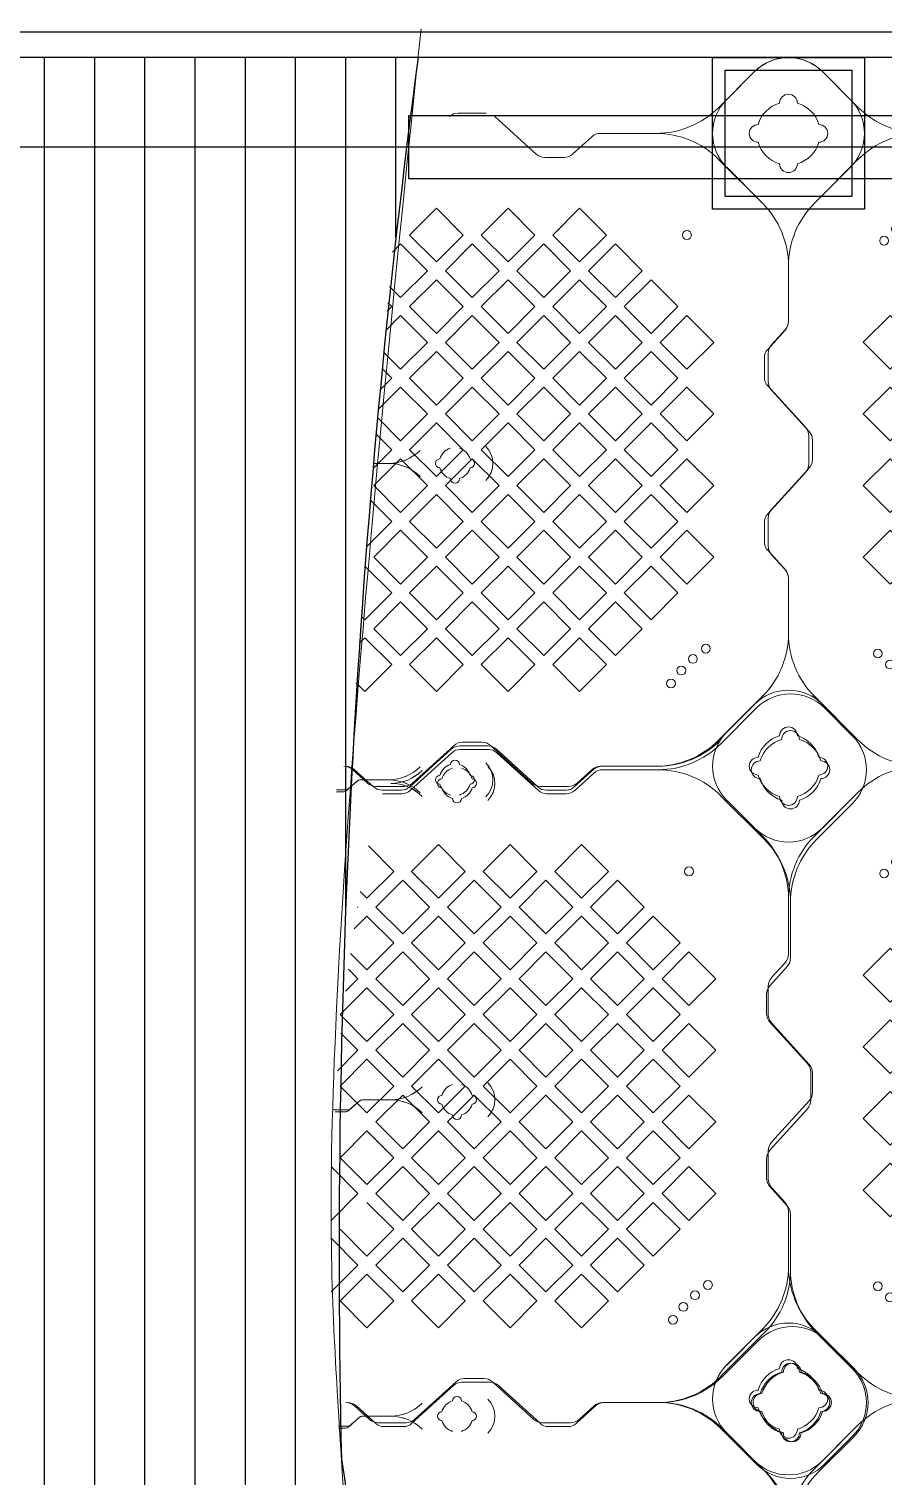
# Model space of a CAD drawing. Header units: millimetres. Extents: x -1822632 to -1305911, y 1206448 to 1536160.
# Drawn here: x -1810928 to -1810253, y 1235815 to 1236958 of the extents above; entities that cross this region are included whole.
import ezdxf

# ---------------------------------------------------------------- set-up
doc = ezdxf.new("R2010")
doc.units = ezdxf.units.MM
doc.header["$LTSCALE"] = 1000
doc.layers.get('0').update_dxf_attribs({"linetype": 'CONTINUOUS'})
doc.layers.add('2维浮筒', color=253, linetype='CONTINUOUS', lineweight=5)
doc.layers.add('码头标注', color=3, linetype='CONTINUOUS', lineweight=13)
for name, color, linetype in [('栏杆', 16, 'CONTINUOUS'), ('浮桥木地板', 44, 'CONTINUOUS'), ('龙骨', 29, 'CONTINUOUS')]:
    doc.layers.add(name, color=color, linetype=linetype)

# ---------------------------------------------------------------- blocks, each defined once
blk = doc.blocks.new('*U34')
at = {"layer": '栏杆'}
for points in [[(-60, 60), (60, 60), (60, -60), (-60, -60)], [(-50, 50), (50, 50), (50, -50), (-50, -50)]]:
    blk.add_lwpolyline(points, close=True, dxfattribs=at)
blk = doc.blocks.new('*U35')
at = {"layer": '栏杆', "color": 0, "linetype": 'ByBlock', "lineweight": -2, "transparency": 16777216}
blk.add_blockref('*U34', (1500, 0), dxfattribs=at)
blk = doc.blocks.new('旗华浮筒')
at = {"layer": '2维浮筒'}
for p, q in [((-548.8, 526.9), (-526.9, 548.8)), ((-473.2, 548.8), (-444.8, 520.5)), ((-26.8, 548.8), (-55.2, 520.5)), ((26.9, 548.8), (48.8, 526.9)), ((-303.9, 516), (-326.1, 516)), ((-196.1, 516), (-173.9, 516)), ((-332.9, 513.4), (-344.7, 502.6)), ((-297.1, 513.4), (-264.4, 483.6)), ((-202.9, 513.4), (-235.6, 483.6)), ((-167.1, 513.4), (-155.3, 502.6)), ((-395.4, 500), (-351.5, 500)), ((-148.5, 500), (-104.7, 500)), ((-257.6, 481), (-242.4, 481)), ((-548.8, 473.2), (-520.5, 444.8)), ((-479.5, 444.8), (-444.8, 479.5)), ((-20.5, 444.8), (-55.2, 479.5)), ((48.8, 473.2), (20.5, 444.8)), ((-500, 351.5), (-500, 395.4)), ((0, 351.3), (0, 395.4)), ((-513.4, 332.9), (-502.6, 344.7)), ((-16.4, 329.4), (-2.6, 344.5)), ((-516, 303.9), (-516, 326.1)), ((-19, 307.4), (-19, 322.6)), ((-16.4, 300.6), (13.4, 267.9)), ((-513.4, 297.1), (-483.6, 264.4)), ((-481, 242.4), (-481, 257.6)), ((16, 238.9), (16, 261.1)), ((-513.4, 202.9), (-483.6, 235.6)), ((-16.4, 199.4), (13.4, 232.1)), ((-516, 196.1), (-516, 173.9)), ((-19, 192.6), (-19, 177.4)), ((-513.4, 167.1), (-502.6, 155.3)), ((-16.4, 170.6), (-2.6, 155.5)), ((0, 104.7), (0, 148.7)), ((-500, 104.7), (-500, 148.5)), ((-548.8, 26.8), (-520.5, 55.2)), ((-444.8, 20.5), (-479.5, 55.2)), ((-55.2, 20.5), (-20.5, 55.2)), ((48.8, 26.8), (20.5, 55.2)), ((-329.4, 16.4), (-344.5, 2.6)), ((-307.4, 19), (-322.6, 19)), ((-300.6, 16.4), (-267.9, -13.4)), ((-199.4, 16.4), (-232.1, -13.4)), ((-192.6, 19), (-177.4, 19)), ((-170.6, 16.4), (-155.5, 2.6)), ((-395.4, 0), (-351.3, 0)), ((-148.7, 0), (-104.7, 0)), ((-473.2, -48.8), (-444.8, -20.5)), ((-261.1, -16), (-238.9, -16)), ((-26.8, -48.8), (-55.2, -20.5)), ((-526.9, -48.8), (-548.8, -26.9)), ((48.8, -26.9), (26.9, -48.8))]:
    blk.add_line(p, q, dxfattribs=at)
for points in [[(-334.9, 398.5), (-313.6, 419.7), (-334.9, 440.9), (-356.1, 419.7)], [(-278.3, 398.5), (-257.1, 419.7), (-278.3, 440.9), (-299.5, 419.7)], [(-221.7, 398.5), (-200.5, 419.7), (-221.7, 440.9), (-242.9, 419.7)], [(-165.1, 398.5), (-143.9, 419.7), (-165.1, 440.9), (-186.4, 419.7)], [(-363.1, 370.2), (-341.9, 391.4), (-363.1, 412.6), (-384.4, 391.4)], [(-306.6, 370.2), (-285.4, 391.4), (-306.6, 412.6), (-327.8, 391.4)], [(-250, 370.2), (-228.8, 391.4), (-250, 412.6), (-271.2, 391.4)], [(-193.4, 370.2), (-172.2, 391.4), (-193.4, 412.6), (-214.6, 391.4)], [(-136.9, 370.2), (-115.6, 391.4), (-136.9, 412.6), (-158.1, 391.4)], [(-391.4, 341.9), (-370.2, 363.1), (-391.4, 384.4), (-412.6, 363.1)], [(-334.9, 341.9), (-313.6, 363.1), (-334.9, 384.4), (-356.1, 363.1)], [(-278.3, 341.9), (-257.1, 363.1), (-278.3, 384.4), (-299.5, 363.1)], [(-221.7, 341.9), (-200.5, 363.1), (-221.7, 384.4), (-242.9, 363.1)], [(-165.1, 341.9), (-143.9, 363.1), (-165.1, 384.4), (-186.4, 363.1)], [(-108.6, 341.9), (-87.4, 363.1), (-108.6, 384.4), (-129.8, 363.1)], [(-419.7, 313.6), (-398.5, 334.9), (-419.7, 356.1), (-440.9, 334.9)], [(-363.1, 313.6), (-341.9, 334.9), (-363.1, 356.1), (-384.4, 334.9)], [(-306.6, 313.6), (-285.4, 334.9), (-306.6, 356.1), (-327.8, 334.9)], [(-250, 313.6), (-228.8, 334.9), (-250, 356.1), (-271.2, 334.9)], [(-193.4, 313.6), (-172.2, 334.9), (-193.4, 356.1), (-214.6, 334.9)], [(-136.9, 313.6), (-115.6, 334.9), (-136.9, 356.1), (-158.1, 334.9)], [(-80.3, 313.6), (-59.1, 334.9), (-80.3, 356.1), (-101.5, 334.9)], [(-391.4, 285.4), (-370.2, 306.6), (-391.4, 327.8), (-412.6, 306.6)], [(-334.9, 285.4), (-313.6, 306.6), (-334.9, 327.8), (-356.1, 306.6)], [(-278.3, 285.4), (-257.1, 306.6), (-278.3, 327.8), (-299.5, 306.6)], [(-221.7, 285.4), (-200.5, 306.6), (-221.7, 327.8), (-242.9, 306.6)], [(-165.1, 285.4), (-143.9, 306.6), (-165.1, 327.8), (-186.4, 306.6)], [(-108.6, 285.4), (-87.4, 306.6), (-108.6, 327.8), (-129.8, 306.6)], [(-419.7, 257.1), (-398.5, 278.3), (-419.7, 299.5), (-440.9, 278.3)], [(-363.1, 257.1), (-341.9, 278.3), (-363.1, 299.5), (-384.4, 278.3)], [(-306.6, 257.1), (-285.4, 278.3), (-306.6, 299.5), (-327.8, 278.3)], [(-250, 257.1), (-228.8, 278.3), (-250, 299.5), (-271.2, 278.3)], [(-193.4, 257.1), (-172.2, 278.3), (-193.4, 299.5), (-214.6, 278.3)], [(-136.9, 257.1), (-115.6, 278.3), (-136.9, 299.5), (-158.1, 278.3)], [(-80.3, 257.1), (-59.1, 278.3), (-80.3, 299.5), (-101.5, 278.3)], [(-391.4, 228.8), (-370.2, 250), (-391.4, 271.2), (-412.6, 250)], [(-334.9, 228.8), (-313.6, 250), (-334.9, 271.2), (-356.1, 250)], [(-278.3, 228.8), (-257.1, 250), (-278.3, 271.2), (-299.5, 250)], [(-221.7, 228.8), (-200.5, 250), (-221.7, 271.2), (-242.9, 250)], [(-165.1, 228.8), (-143.9, 250), (-165.1, 271.2), (-186.4, 250)], [(-108.6, 228.8), (-87.4, 250), (-108.6, 271.2), (-129.8, 250)], [(-419.7, 200.5), (-398.5, 221.7), (-419.7, 242.9), (-440.9, 221.7)], [(-363.1, 200.5), (-341.9, 221.7), (-363.1, 242.9), (-384.4, 221.7)], [(-306.6, 200.5), (-285.4, 221.7), (-306.6, 242.9), (-327.8, 221.7)], [(-250, 200.5), (-228.8, 221.7), (-250, 242.9), (-271.2, 221.7)], [(-193.4, 200.5), (-172.2, 221.7), (-193.4, 242.9), (-214.6, 221.7)], [(-136.9, 200.5), (-115.6, 221.7), (-136.9, 242.9), (-158.1, 221.7)], [(-80.3, 200.5), (-59.1, 221.7), (-80.3, 242.9), (-101.5, 221.7)], [(-391.4, 172.2), (-370.2, 193.4), (-391.4, 214.6), (-412.6, 193.4)], [(-334.9, 172.2), (-313.6, 193.4), (-334.9, 214.6), (-356.1, 193.4)], [(-278.3, 172.2), (-257.1, 193.4), (-278.3, 214.6), (-299.5, 193.4)], [(-221.7, 172.2), (-200.5, 193.4), (-221.7, 214.6), (-242.9, 193.4)], [(-165.1, 172.2), (-143.9, 193.4), (-165.1, 214.6), (-186.4, 193.4)], [(-108.6, 172.2), (-87.4, 193.4), (-108.6, 214.6), (-129.8, 193.4)], [(-419.7, 143.9), (-398.5, 165.1), (-419.7, 186.4), (-440.9, 165.1)], [(-363.1, 143.9), (-341.9, 165.1), (-363.1, 186.4), (-384.4, 165.1)], [(-306.6, 143.9), (-285.4, 165.1), (-306.6, 186.4), (-327.8, 165.1)], [(-250, 143.9), (-228.8, 165.1), (-250, 186.4), (-271.2, 165.1)], [(-193.4, 143.9), (-172.2, 165.1), (-193.4, 186.4), (-214.6, 165.1)], [(-136.9, 143.9), (-115.6, 165.1), (-136.9, 186.4), (-158.1, 165.1)], [(-80.3, 143.9), (-59.1, 165.1), (-80.3, 186.4), (-101.5, 165.1)], [(-391.4, 115.6), (-370.2, 136.9), (-391.4, 158.1), (-412.6, 136.9)], [(-334.9, 115.6), (-313.6, 136.9), (-334.9, 158.1), (-356.1, 136.9)], [(-278.3, 115.6), (-257.1, 136.9), (-278.3, 158.1), (-299.5, 136.9)], [(-221.7, 115.6), (-200.5, 136.9), (-221.7, 158.1), (-242.9, 136.9)], [(-165.1, 115.6), (-143.9, 136.9), (-165.1, 158.1), (-186.4, 136.9)], [(-108.6, 115.6), (-87.4, 136.9), (-108.6, 158.1), (-129.8, 136.9)], [(-363.1, 87.4), (-341.9, 108.6), (-363.1, 129.8), (-384.4, 108.6)], [(-306.6, 87.4), (-285.4, 108.6), (-306.6, 129.8), (-327.8, 108.6)], [(-250, 87.4), (-228.8, 108.6), (-250, 129.8), (-271.2, 108.6)], [(-193.4, 87.4), (-172.2, 108.6), (-193.4, 129.8), (-214.6, 108.6)], [(-136.9, 87.4), (-115.6, 108.6), (-136.9, 129.8), (-158.1, 108.6)], [(-334.9, 59.1), (-313.6, 80.3), (-334.9, 101.5), (-356.1, 80.3)], [(-278.3, 59.1), (-257.1, 80.3), (-278.3, 101.5), (-299.5, 80.3)], [(-221.7, 59.1), (-200.5, 80.3), (-221.7, 101.5), (-242.9, 80.3)], [(-165.1, 59.1), (-143.9, 80.3), (-165.1, 101.5), (-186.4, 80.3)]]:
    blk.add_lwpolyline(points, close=True, dxfattribs=at)
for centre in [(-419.7, 419.7), (-411, 429.4), (-84.8, 424.4), (-429.4, 411), (-75.6, 415.2), (-434.7, 92.9), (-424.4, 84.8), (-80.3, 80.3), (-415.2, 75.6), (-407.1, 65.3)]:
    blk.add_circle(centre, 3.5, dxfattribs=at)
for centre, radius, start, end in [((-500, 522), 38, 45, 135), ((0, 522), 38, 45, 135), ((-522, 500), 38, 135, 225), ((-500, 524), 7, 0, 180), ((0, 524), 7, 0, 180), ((22, 500), 38, 315, 45), ((-500, 500), 25, 106.2602, 163.7398), ((-500, 500), 25, 16.2602, 73.7398), ((-395.3, 570), 70, 225, 270), ((-326.1, 506), 10, 90, 132.2737), ((-303.9, 506), 10, 47.7263, 90), ((-196.1, 506), 10, 90, 132.2737), ((-173.9, 506), 10, 47.7263, 90), ((-104.7, 570), 70, 270, 315), ((0, 500), 25, 106.2602, 163.7398), ((0, 500), 25, 16.2602, 73.7398), ((-524, 500), 7, 90, 270), ((-476, 500), 7, 270, 90), ((-24, 500), 7, 90, 270), ((24, 500), 7, 270, 90), ((-500, 500), 25, 196.2602, 253.7398), ((-500, 500), 25, 286.2602, 343.7398), ((-395.3, 430), 70, 90, 135), ((-351.5, 510), 10, 270, 312.2737), ((-148.5, 510), 10, 227.7263, 270), ((-104.7, 430), 70, 45, 90), ((0, 500), 25, 196.2602, 253.7398), ((0, 500), 25, 286.2602, 343.7398), ((-257.6, 491), 10, 227.7263, 270), ((-242.4, 491), 10, 270, 312.2737), ((-500, 476), 7, 180, 0), ((0, 476), 7, 180, 0), ((-570, 395.3), 70, 0, 45), ((-430, 395.3), 70, 135, 180), ((-70, 395.3), 70, 0, 45), ((70, 395.3), 70, 135, 180), ((-510, 351.5), 10, 317.7263, 0), ((-10, 351.3), 10, 317.7263, 0), ((-506, 326.1), 10, 137.7263, 180), ((-9, 322.6), 10, 137.7263, 180), ((-506, 303.9), 10, 180, 222.2737), ((-9, 307.4), 10, 180, 222.2737), ((-491, 257.6), 10, 0, 42.2737), ((6, 261.1), 10, 0, 42.2737), ((-491, 242.4), 10, 317.7263, 0), ((6, 238.9), 10, 317.7263, 0), ((-506, 196.1), 10, 137.7263, 180), ((-9, 192.6), 10, 137.7263, 180), ((-506, 173.9), 10, 180, 222.2737), ((-9, 177.4), 10, 180, 222.2737), ((-510, 148.5), 10, 0, 42.2737), ((-10, 148.7), 10, 0, 42.2737), ((-570, 104.7), 70, 315, 0), ((-430, 104.7), 70, 180, 225), ((-70, 104.7), 70, 315, 0), ((70, 104.7), 70, 180, 225), ((-522, 0), 38, 135, 225), ((-500, 0), 25, 106.2602, 163.7398), ((-500, 24), 7, 0, 180), ((-500, 0), 25, 16.2602, 73.7398), ((0, 0), 25, 106.2602, 163.7398), ((0, 24), 7, 0, 180), ((0, 0), 25, 16.2602, 73.7398), ((22, 0), 38, 315, 45), ((-395.3, 70), 70, 225, 270), ((-322.6, 9), 10, 90, 132.2737), ((-307.4, 9), 10, 47.7263, 90), ((-192.6, 9), 10, 90, 132.2737), ((-177.4, 9), 10, 47.7263, 90), ((-104.7, 70), 70, 270, 315), ((-524, 0), 7, 90, 270), ((-476, 0), 7, 270, 90), ((-395.3, -70), 70, 90, 135), ((-351.3, 10), 10, 270, 312.2737), ((-148.7, 10), 10, 227.7263, 270), ((-104.7, -70), 70, 45, 90), ((-24, 0), 7, 90, 270), ((24, 0), 7, 270, 90), ((-500, 0), 25, 196.2602, 253.7398), ((-500, 0), 25, 286.2602, 343.7398), ((0, 0), 25, 196.2602, 253.7398), ((0, 0), 25, 286.2602, 343.7398), ((-261.1, -6), 10, 227.7263, 270), ((-238.9, -6), 10, 270, 312.2737), ((-500, -24), 7, 180, 0), ((0, -24), 7, 180, 0), ((-500, -22), 38, 225, 315), ((0, -22), 38, 225, 315)]:
    blk.add_arc(centre, radius, start, end, dxfattribs=at)
blk = doc.blocks.new('*U36')
at = {"layer": '2维浮筒', "rotation": 90}
blk.add_blockref('旗华浮筒', (250, 250), dxfattribs=at)
blk = doc.blocks.new('*U37')
at = {"layer": '栏杆', "color": 0, "linetype": 'ByBlock', "lineweight": -2, "transparency": 16777216}
for p in [(0, 0), (0, -500), (0, -1000)]:
    blk.add_blockref('*U36', p, dxfattribs=at)

msp = doc.modelspace()

# ---------------------------------------------------------------- hatches: boundary and pattern name
h = msp.add_hatch()
h.set_pattern_fill('ANSI31', color=8, scale=25, angle=45, style=0)
h.set_pattern_definition([(90, (-1818654.516, 1229215.94), (-39.6875, 4e-15), [])])
edge = h.paths.add_edge_path()
edge.add_line((-1810818.666, 1234788.241), (-1812126.337, 1234788.241))
edge.add_line((-1812126.337, 1234788.241), (-1812126.337, 1235572.077))
edge.add_line((-1812126.337, 1235572.077), (-1812178.837, 1235590.704))
edge.add_line((-1812178.837, 1235590.704), (-1812073.837, 1235609.218))
edge.add_line((-1812073.837, 1235609.218), (-1812126.337, 1235628.327))
edge.add_line((-1812126.337, 1235628.327), (-1812126.337, 1236937.089))
edge.add_line((-1812126.337, 1236937.089), (-1810620.193, 1236935.433))
edge.add_arc((-1803483.202, 1235989.961), 7199.344, 172.4536909, 181.2894915)
edge.add_arc((-1812473.508, 1235544.218), 1815.098, -22.231602, 8.993115, ccw=False)

# ---------------------------------------------------------------- linework, layer by layer
msp.add_line((-1807230.81, 1236864.628, 0), (-1812127.96, 1236864.628, 0))
at = {"elevation": 0}
msp.add_lwpolyline([(-1810818.666, 1234788.241), (-1812126.337, 1234788.241), (-1812126.337, 1235572.077), (-1812178.837, 1235590.704), (-1812073.837, 1235609.218), (-1812126.337, 1235628.327), (-1812126.337, 1236937.089), (-1810620.193, 1236935.433, 0.03857257), (-1810680.723, 1235827.947, -0.13709284), (-1810793.341, 1234857.474, 0.12058756)], format="xyb", dxfattribs=at)
at = {"layer": '2维浮筒'}
for p, q in [((-1810354.185, 1236924.261, 0), (-1810382.51, 1236895.935, 0)), ((-1810300.444, 1236924.261, 0), (-1810278.524, 1236902.34, 0)), ((-1810566.218, 1236891.433, 0), (-1810588.486, 1236891.433, 0)), ((-1810526.713, 1236859.033, 0), (-1810559.492, 1236888.832, 0)), ((-1810432.083, 1236875.433, 0), (-1810476.086, 1236875.433, 0)), ((-1810497.992, 1236859.033, 0), (-1810482.813, 1236872.832, 0)), ((-1810519.986, 1236856.433, 0), (-1810504.718, 1236856.433, 0)), ((-1810347.855, 1236820.199, 0), (-1810382.586, 1236854.93, 0)), ((-1810278.524, 1236848.6, 0), (-1810306.85, 1236820.275, 0)), ((-1810327.352, 1236726.699, 0), (-1810327.352, 1236770.702, 0)), ((-1810343.752, 1236704.793, 0), (-1810329.953, 1236719.972, 0)), ((-1810346.352, 1236682.799, 0), (-1810346.352, 1236698.066, 0)), ((-1810343.752, 1236676.072, 0), (-1810313.953, 1236643.293, 0)), ((-1810311.352, 1236614.299, 0), (-1810311.352, 1236636.566, 0)), ((-1810643.365, 1236614.649, 0), (-1810655.088, 1236614.649, 0)), ((-1810643.365, 1236614.649, 0), (-1810655.088, 1236614.649, 0)), ((-1810343.752, 1236574.793, 0), (-1810313.953, 1236607.572, 0)), ((-1810346.352, 1236568.066, 0), (-1810346.352, 1236552.799, 0)), ((-1810343.752, 1236546.072, 0), (-1810329.953, 1236530.893, 0)), ((-1810327.352, 1236480.012, 0), (-1810327.352, 1236524.166, 0)), ((-1810347.855, 1236430.666, 0), (-1810382.586, 1236395.935, 0)), ((-1810352.561, 1236421.448, 0), (-1810380.886, 1236393.123, 0)), ((-1810298.821, 1236421.448, 0), (-1810276.9, 1236399.528, 0)), ((-1810569.718, 1236394.433, 0), (-1810584.986, 1236394.433, 0)), ((-1810626.648, 1236359.033, 0), (-1810593.869, 1236388.832, 0)), ((-1810626.368, 1236356.221, 0), (-1810593.589, 1236386.019, 0)), ((-1810624.492, 1236362.033, 0), (-1810591.713, 1236391.832, 0)), ((-1810564.874, 1236391.433, 0), (-1810587.142, 1236391.433, 0)), ((-1810564.595, 1236388.62, 0), (-1810586.862, 1236388.62, 0)), ((-1810530.213, 1236362.033, 0), (-1810562.992, 1236391.832, 0)), ((-1810525.369, 1236359.033, 0), (-1810558.148, 1236388.832, 0)), ((-1810525.089, 1236356.221, 0), (-1810557.868, 1236386.019, 0)), ((-1810660.213, 1236362.033, 0), (-1810672.092, 1236372.832, 0)), ((-1810655.369, 1236359.033, 0), (-1810670.548, 1236372.832, 0)), ((-1810496.648, 1236359.033, 0), (-1810481.469, 1236372.832, 0)), ((-1810494.492, 1236362.033, 0), (-1810482.613, 1236372.832, 0)), ((-1810432.083, 1236375.433, 0), (-1810475.886, 1236375.433, 0)), ((-1810430.739, 1236375.433, 0), (-1810474.742, 1236375.433, 0)), ((-1810430.459, 1236372.62, 0), (-1810474.462, 1236372.62, 0)), ((-1810676.32, 1236356.449, 0), (-1810668.73, 1236363.349, 0)), ((-1810674.57, 1236357.949, 0), (-1810668.63, 1236363.349, 0)), ((-1810643.365, 1236364.649, 0), (-1810665.367, 1236364.649, 0)), ((-1810643.365, 1236364.649, 0), (-1810665.267, 1236364.649, 0)), ((-1810496.368, 1236356.221, 0), (-1810481.189, 1236370.019, 0)), ((-1810684.674, 1236356.649, 0), (-1810677.933, 1236356.649, 0)), ((-1810684.674, 1236355.149, 0), (-1810679.683, 1236355.149, 0)), ((-1810631.218, 1236359.433, 0), (-1810653.486, 1236359.433, 0)), ((-1810633.374, 1236356.433, 0), (-1810648.642, 1236356.433, 0)), ((-1810633.095, 1236353.62, 0), (-1810648.362, 1236353.62, 0)), ((-1810523.486, 1236359.433, 0), (-1810501.218, 1236359.433, 0)), ((-1810518.642, 1236356.433, 0), (-1810503.374, 1236356.433, 0)), ((-1810518.362, 1236353.62, 0), (-1810503.095, 1236353.62, 0)), ((-1810346.231, 1236317.387, 0), (-1810380.962, 1236352.117, 0)), ((-1810276.9, 1236345.788, 0), (-1810305.226, 1236317.462, 0)), ((-1810325.728, 1236223.886, 0), (-1810325.728, 1236267.889, 0)), ((-1810342.128, 1236201.981, 0), (-1810328.329, 1236217.159, 0)), ((-1810344.728, 1236179.986, 0), (-1810344.728, 1236195.254, 0)), ((-1810342.128, 1236173.259, 0), (-1810312.329, 1236140.481, 0)), ((-1810309.728, 1236111.486, 0), (-1810309.728, 1236133.754, 0)), ((-1810674.696, 1236103.637, 0), (-1810667.107, 1236110.536, 0)), ((-1810672.946, 1236105.137, 0), (-1810667.007, 1236110.536, 0)), ((-1810641.742, 1236111.837, 0), (-1810663.743, 1236111.837, 0)), ((-1810641.742, 1236111.837, 0), (-1810663.643, 1236111.837, 0)), ((-1810687.443, 1236103.837, 0), (-1810676.309, 1236103.837, 0)), ((-1810685.693, 1236102.337, 0), (-1810678.059, 1236102.337, 0)), ((-1810342.128, 1236071.981, 0), (-1810312.329, 1236104.759, 0)), ((-1810344.728, 1236065.254, 0), (-1810344.728, 1236049.986, 0)), ((-1810342.128, 1236043.259, 0), (-1810328.329, 1236028.081, 0)), ((-1810325.728, 1235977.2, 0), (-1810325.728, 1236021.354, 0)), ((-1810346.231, 1235927.853, 0), (-1810380.962, 1235893.123, 0)), ((-1810276.9, 1235899.452, 0), (-1810305.226, 1235927.778, 0)), ((-1810351.217, 1235921.448, 0), (-1810379.543, 1235893.123, 0)), ((-1810297.477, 1235921.448, 0), (-1810275.556, 1235899.528, 0)), ((-1810568.095, 1235891.62, 0), (-1810583.362, 1235891.62, 0)), ((-1810625.024, 1235856.221, 0), (-1810592.245, 1235886.019, 0)), ((-1810622.868, 1235859.221, 0), (-1810590.089, 1235889.019, 0)), ((-1810563.251, 1235888.62, 0), (-1810585.519, 1235888.62, 0)), ((-1810528.589, 1235859.221, 0), (-1810561.368, 1235889.019, 0)), ((-1810523.745, 1235856.221, 0), (-1810556.524, 1235886.019, 0)), ((-1810658.589, 1235859.221, 0), (-1810670.468, 1235870.019, 0)), ((-1810653.745, 1235856.221, 0), (-1810668.924, 1235870.019, 0)), ((-1810495.024, 1235856.221, 0), (-1810479.845, 1235870.019, 0)), ((-1810492.868, 1235859.221, 0), (-1810480.989, 1235870.019, 0)), ((-1810430.459, 1235872.62, 0), (-1810474.262, 1235872.62, 0)), ((-1810429.115, 1235872.62, 0), (-1810473.119, 1235872.62, 0)), ((-1810674.696, 1235853.637, 0), (-1810667.107, 1235860.536, 0)), ((-1810672.946, 1235855.137, 0), (-1810667.007, 1235860.536, 0)), ((-1810641.742, 1235861.837, 0), (-1810663.743, 1235861.837, 0)), ((-1810641.742, 1235861.837, 0), (-1810663.643, 1235861.837, 0)), ((-1810683.05, 1235853.837, 0), (-1810676.309, 1235853.837, 0)), ((-1810683.05, 1235852.337, 0), (-1810678.059, 1235852.337, 0)), ((-1810629.595, 1235856.62, 0), (-1810651.862, 1235856.62, 0)), ((-1810631.751, 1235853.62, 0), (-1810647.019, 1235853.62, 0)), ((-1810521.862, 1235856.62, 0), (-1810499.595, 1235856.62, 0)), ((-1810517.019, 1235853.62, 0), (-1810501.751, 1235853.62, 0)), ((-1810352.561, 1235823.792, 0), (-1810380.886, 1235852.117, 0)), ((-1810344.887, 1235817.387, 0), (-1810379.618, 1235852.117, 0)), ((-1810275.556, 1235845.788, 0), (-1810303.882, 1235817.462, 0)), ((-1810276.9, 1235845.712, 0), (-1810298.821, 1235823.792, 0))]:
    msp.add_line(p, q, dxfattribs=at)
at = {"layer": '2维浮筒', "elevation": 0}
for points in [[(-1810584.423, 1236795.138), (-1810605.637, 1236816.351), (-1810626.85, 1236795.138), (-1810605.637, 1236773.925)], [(-1810527.855, 1236795.138), (-1810549.068, 1236816.351), (-1810570.281, 1236795.138), (-1810549.068, 1236773.925)], [(-1810471.286, 1236795.138), (-1810492.499, 1236816.351), (-1810513.713, 1236795.138), (-1810492.499, 1236773.925)], [(-1810556.139, 1236766.854), (-1810577.352, 1236788.067), (-1810598.565, 1236766.854), (-1810577.352, 1236745.641)], [(-1810499.57, 1236766.854), (-1810520.784, 1236788.067), (-1810541.997, 1236766.854), (-1810520.784, 1236745.641)], [(-1810443.002, 1236766.854), (-1810464.215, 1236788.067), (-1810485.428, 1236766.854), (-1810464.215, 1236745.641)], [(-1810584.423, 1236738.57), (-1810605.637, 1236759.783), (-1810626.85, 1236738.57), (-1810605.637, 1236717.356)], [(-1810527.855, 1236738.57), (-1810549.068, 1236759.783), (-1810570.281, 1236738.57), (-1810549.068, 1236717.356)], [(-1810471.286, 1236738.57), (-1810492.499, 1236759.783), (-1810513.713, 1236738.57), (-1810492.499, 1236717.356)], [(-1810414.718, 1236738.57), (-1810435.931, 1236759.783), (-1810457.144, 1236738.57), (-1810435.931, 1236717.356)], [(-1810556.139, 1236710.285), (-1810577.352, 1236731.499), (-1810598.565, 1236710.285), (-1810577.352, 1236689.072)], [(-1810499.57, 1236710.285), (-1810520.784, 1236731.499), (-1810541.997, 1236710.285), (-1810520.784, 1236689.072)], [(-1810443.002, 1236710.285), (-1810464.215, 1236731.499), (-1810485.428, 1236710.285), (-1810464.215, 1236689.072)], [(-1810386.433, 1236710.285), (-1810407.647, 1236731.499), (-1810428.86, 1236710.285), (-1810407.647, 1236689.072)], [(-1810584.423, 1236682.001), (-1810605.637, 1236703.214), (-1810626.85, 1236682.001), (-1810605.637, 1236660.788)], [(-1810527.855, 1236682.001), (-1810549.068, 1236703.214), (-1810570.281, 1236682.001), (-1810549.068, 1236660.788)], [(-1810471.286, 1236682.001), (-1810492.499, 1236703.214), (-1810513.713, 1236682.001), (-1810492.499, 1236660.788)], [(-1810414.718, 1236682.001), (-1810435.931, 1236703.214), (-1810457.144, 1236682.001), (-1810435.931, 1236660.788)], [(-1810556.139, 1236653.717), (-1810577.352, 1236674.93), (-1810598.565, 1236653.717), (-1810577.352, 1236632.504)], [(-1810499.57, 1236653.717), (-1810520.784, 1236674.93), (-1810541.997, 1236653.717), (-1810520.784, 1236632.504)], [(-1810443.002, 1236653.717), (-1810464.215, 1236674.93), (-1810485.428, 1236653.717), (-1810464.215, 1236632.504)], [(-1810386.433, 1236653.717), (-1810407.647, 1236674.93), (-1810428.86, 1236653.717), (-1810407.647, 1236632.504)], [(-1810584.423, 1236625.433), (-1810605.637, 1236646.646), (-1810626.85, 1236625.433), (-1810605.637, 1236604.219)], [(-1810527.855, 1236625.433), (-1810549.068, 1236646.646), (-1810570.281, 1236625.433), (-1810549.068, 1236604.219)], [(-1810471.286, 1236625.433), (-1810492.499, 1236646.646), (-1810513.713, 1236625.433), (-1810492.499, 1236604.219)], [(-1810414.718, 1236625.433), (-1810435.931, 1236646.646), (-1810457.144, 1236625.433), (-1810435.931, 1236604.219)], [(-1810612.708, 1236597.148), (-1810633.921, 1236618.361), (-1810655.134, 1236597.148), (-1810633.921, 1236575.935)], [(-1810556.139, 1236597.148), (-1810577.352, 1236618.361), (-1810598.565, 1236597.148), (-1810577.352, 1236575.935)], [(-1810499.57, 1236597.148), (-1810520.784, 1236618.361), (-1810541.997, 1236597.148), (-1810520.784, 1236575.935)], [(-1810443.002, 1236597.148), (-1810464.215, 1236618.361), (-1810485.428, 1236597.148), (-1810464.215, 1236575.935)], [(-1810386.433, 1236597.148), (-1810407.647, 1236618.361), (-1810428.86, 1236597.148), (-1810407.647, 1236575.935)], [(-1810584.423, 1236568.864), (-1810605.637, 1236590.077), (-1810626.85, 1236568.864), (-1810605.637, 1236547.651)], [(-1810527.855, 1236568.864), (-1810549.068, 1236590.077), (-1810570.281, 1236568.864), (-1810549.068, 1236547.651)], [(-1810471.286, 1236568.864), (-1810492.499, 1236590.077), (-1810513.713, 1236568.864), (-1810492.499, 1236547.651)], [(-1810414.718, 1236568.864), (-1810435.931, 1236590.077), (-1810457.144, 1236568.864), (-1810435.931, 1236547.651)], [(-1810612.708, 1236540.58), (-1810633.921, 1236561.793), (-1810655.134, 1236540.58), (-1810633.921, 1236519.366)], [(-1810556.139, 1236540.58), (-1810577.352, 1236561.793), (-1810598.565, 1236540.58), (-1810577.352, 1236519.366)], [(-1810499.57, 1236540.58), (-1810520.784, 1236561.793), (-1810541.997, 1236540.58), (-1810520.784, 1236519.366)], [(-1810443.002, 1236540.58), (-1810464.215, 1236561.793), (-1810485.428, 1236540.58), (-1810464.215, 1236519.366)], [(-1810386.433, 1236540.58), (-1810407.647, 1236561.793), (-1810428.86, 1236540.58), (-1810407.647, 1236519.366)], [(-1810584.423, 1236512.295), (-1810605.637, 1236533.509), (-1810626.85, 1236512.295), (-1810605.637, 1236491.082)], [(-1810527.855, 1236512.295), (-1810549.068, 1236533.509), (-1810570.281, 1236512.295), (-1810549.068, 1236491.082)], [(-1810471.286, 1236512.295), (-1810492.499, 1236533.509), (-1810513.713, 1236512.295), (-1810492.499, 1236491.082)], [(-1810414.718, 1236512.295), (-1810435.931, 1236533.509), (-1810457.144, 1236512.295), (-1810435.931, 1236491.082)], [(-1810612.708, 1236484.011), (-1810633.921, 1236505.224), (-1810655.134, 1236484.011), (-1810633.921, 1236462.798)], [(-1810556.139, 1236484.011), (-1810577.352, 1236505.224), (-1810598.565, 1236484.011), (-1810577.352, 1236462.798)], [(-1810499.57, 1236484.011), (-1810520.784, 1236505.224), (-1810541.997, 1236484.011), (-1810520.784, 1236462.798)], [(-1810443.002, 1236484.011), (-1810464.215, 1236505.224), (-1810485.428, 1236484.011), (-1810464.215, 1236462.798)], [(-1810584.423, 1236455.727), (-1810605.637, 1236476.94), (-1810626.85, 1236455.727), (-1810605.637, 1236434.514)], [(-1810527.855, 1236455.727), (-1810549.068, 1236476.94), (-1810570.281, 1236455.727), (-1810549.068, 1236434.514)], [(-1810471.286, 1236455.727), (-1810492.499, 1236476.94), (-1810513.713, 1236455.727), (-1810492.499, 1236434.514)], [(-1810582.8, 1236292.326), (-1810604.013, 1236313.539), (-1810625.226, 1236292.326), (-1810604.013, 1236271.112)], [(-1810526.231, 1236292.326), (-1810547.444, 1236313.539), (-1810568.657, 1236292.326), (-1810547.444, 1236271.112)], [(-1810469.662, 1236292.326), (-1810490.876, 1236313.539), (-1810512.089, 1236292.326), (-1810490.876, 1236271.112)], [(-1810611.084, 1236264.041), (-1810632.297, 1236285.255), (-1810653.51, 1236264.041), (-1810632.297, 1236242.828)], [(-1810554.515, 1236264.041), (-1810575.728, 1236285.255), (-1810596.942, 1236264.041), (-1810575.728, 1236242.828)], [(-1810497.947, 1236264.041), (-1810519.16, 1236285.255), (-1810540.373, 1236264.041), (-1810519.16, 1236242.828)], [(-1810441.378, 1236264.041), (-1810462.591, 1236285.255), (-1810483.805, 1236264.041), (-1810462.591, 1236242.828)], [(-1810582.8, 1236235.757), (-1810604.013, 1236256.97), (-1810625.226, 1236235.757), (-1810604.013, 1236214.544)], [(-1810526.231, 1236235.757), (-1810547.444, 1236256.97), (-1810568.657, 1236235.757), (-1810547.444, 1236214.544)], [(-1810469.662, 1236235.757), (-1810490.876, 1236256.97), (-1810512.089, 1236235.757), (-1810490.876, 1236214.544)], [(-1810413.094, 1236235.757), (-1810434.307, 1236256.97), (-1810455.52, 1236235.757), (-1810434.307, 1236214.544)], [(-1810611.084, 1236207.473), (-1810632.297, 1236228.686), (-1810653.51, 1236207.473), (-1810632.297, 1236186.26)], [(-1810554.515, 1236207.473), (-1810575.728, 1236228.686), (-1810596.942, 1236207.473), (-1810575.728, 1236186.26)], [(-1810497.947, 1236207.473), (-1810519.16, 1236228.686), (-1810540.373, 1236207.473), (-1810519.16, 1236186.26)], [(-1810441.378, 1236207.473), (-1810462.591, 1236228.686), (-1810483.805, 1236207.473), (-1810462.591, 1236186.26)], [(-1810384.81, 1236207.473), (-1810406.023, 1236228.686), (-1810427.236, 1236207.473), (-1810406.023, 1236186.26)], [(-1810639.368, 1236179.189), (-1810660.581, 1236200.402), (-1810681.794, 1236179.189), (-1810660.581, 1236157.975)], [(-1810582.8, 1236179.189), (-1810604.013, 1236200.402), (-1810625.226, 1236179.189), (-1810604.013, 1236157.975)], [(-1810526.231, 1236179.189), (-1810547.444, 1236200.402), (-1810568.657, 1236179.189), (-1810547.444, 1236157.975)], [(-1810469.662, 1236179.189), (-1810490.876, 1236200.402), (-1810512.089, 1236179.189), (-1810490.876, 1236157.975)], [(-1810413.094, 1236179.189), (-1810434.307, 1236200.402), (-1810455.52, 1236179.189), (-1810434.307, 1236157.975)], [(-1810611.084, 1236150.904), (-1810632.297, 1236172.117), (-1810653.51, 1236150.904), (-1810632.297, 1236129.691)], [(-1810554.515, 1236150.904), (-1810575.728, 1236172.117), (-1810596.942, 1236150.904), (-1810575.728, 1236129.691)], [(-1810497.947, 1236150.904), (-1810519.16, 1236172.117), (-1810540.373, 1236150.904), (-1810519.16, 1236129.691)], [(-1810441.378, 1236150.904), (-1810462.591, 1236172.117), (-1810483.805, 1236150.904), (-1810462.591, 1236129.691)], [(-1810384.81, 1236150.904), (-1810406.023, 1236172.117), (-1810427.236, 1236150.904), (-1810406.023, 1236129.691)], [(-1810639.368, 1236122.62), (-1810660.581, 1236143.833), (-1810681.794, 1236122.62), (-1810660.581, 1236101.407)], [(-1810582.8, 1236122.62), (-1810604.013, 1236143.833), (-1810625.226, 1236122.62), (-1810604.013, 1236101.407)], [(-1810526.231, 1236122.62), (-1810547.444, 1236143.833), (-1810568.657, 1236122.62), (-1810547.444, 1236101.407)], [(-1810469.662, 1236122.62), (-1810490.876, 1236143.833), (-1810512.089, 1236122.62), (-1810490.876, 1236101.407)], [(-1810413.094, 1236122.62), (-1810434.307, 1236143.833), (-1810455.52, 1236122.62), (-1810434.307, 1236101.407)], [(-1810611.084, 1236094.336), (-1810632.297, 1236115.549), (-1810653.51, 1236094.336), (-1810632.297, 1236073.123)], [(-1810554.515, 1236094.336), (-1810575.728, 1236115.549), (-1810596.942, 1236094.336), (-1810575.728, 1236073.123)], [(-1810497.947, 1236094.336), (-1810519.16, 1236115.549), (-1810540.373, 1236094.336), (-1810519.16, 1236073.123)], [(-1810441.378, 1236094.336), (-1810462.591, 1236115.549), (-1810483.805, 1236094.336), (-1810462.591, 1236073.123)], [(-1810384.81, 1236094.336), (-1810406.023, 1236115.549), (-1810427.236, 1236094.336), (-1810406.023, 1236073.123)], [(-1810639.368, 1236066.051), (-1810660.581, 1236087.265), (-1810681.794, 1236066.051), (-1810660.581, 1236044.838)], [(-1810582.8, 1236066.051), (-1810604.013, 1236087.265), (-1810625.226, 1236066.051), (-1810604.013, 1236044.838)], [(-1810526.231, 1236066.051), (-1810547.444, 1236087.265), (-1810568.657, 1236066.051), (-1810547.444, 1236044.838)], [(-1810469.662, 1236066.051), (-1810490.876, 1236087.265), (-1810512.089, 1236066.051), (-1810490.876, 1236044.838)], [(-1810413.094, 1236066.051), (-1810434.307, 1236087.265), (-1810455.52, 1236066.051), (-1810434.307, 1236044.838)], [(-1810611.084, 1236037.767), (-1810632.297, 1236058.98), (-1810653.51, 1236037.767), (-1810632.297, 1236016.554)], [(-1810554.515, 1236037.767), (-1810575.728, 1236058.98), (-1810596.942, 1236037.767), (-1810575.728, 1236016.554)], [(-1810497.947, 1236037.767), (-1810519.16, 1236058.98), (-1810540.373, 1236037.767), (-1810519.16, 1236016.554)], [(-1810441.378, 1236037.767), (-1810462.591, 1236058.98), (-1810483.805, 1236037.767), (-1810462.591, 1236016.554)], [(-1810384.81, 1236037.767), (-1810406.023, 1236058.98), (-1810427.236, 1236037.767), (-1810406.023, 1236016.554)], [(-1810582.8, 1236009.483), (-1810604.013, 1236030.696), (-1810625.226, 1236009.483), (-1810604.013, 1235988.27)], [(-1810526.231, 1236009.483), (-1810547.444, 1236030.696), (-1810568.657, 1236009.483), (-1810547.444, 1235988.27)], [(-1810469.662, 1236009.483), (-1810490.876, 1236030.696), (-1810512.089, 1236009.483), (-1810490.876, 1235988.27)], [(-1810413.094, 1236009.483), (-1810434.307, 1236030.696), (-1810455.52, 1236009.483), (-1810434.307, 1235988.27)], [(-1810611.084, 1235981.199), (-1810632.297, 1236002.412), (-1810653.51, 1235981.199), (-1810632.297, 1235959.985)], [(-1810554.515, 1235981.199), (-1810575.728, 1236002.412), (-1810596.942, 1235981.199), (-1810575.728, 1235959.985)], [(-1810497.947, 1235981.199), (-1810519.16, 1236002.412), (-1810540.373, 1235981.199), (-1810519.16, 1235959.985)], [(-1810441.378, 1235981.199), (-1810462.591, 1236002.412), (-1810483.805, 1235981.199), (-1810462.591, 1235959.985)], [(-1810639.368, 1235952.914), (-1810660.581, 1235974.128), (-1810681.794, 1235952.914), (-1810660.581, 1235931.701)], [(-1810582.8, 1235952.914), (-1810604.013, 1235974.128), (-1810625.226, 1235952.914), (-1810604.013, 1235931.701)], [(-1810526.231, 1235952.914), (-1810547.444, 1235974.128), (-1810568.657, 1235952.914), (-1810547.444, 1235931.701)], [(-1810469.662, 1235952.914), (-1810490.876, 1235974.128), (-1810512.089, 1235952.914), (-1810490.876, 1235931.701)]]:
    msp.add_lwpolyline(points, close=True, dxfattribs=at)
for points in [[(-1810642.824, 1236754.544), (-1810633.921, 1236745.641), (-1810612.708, 1236766.854), (-1810633.921, 1236788.067), (-1810640.365, 1236781.623)], [(-1810644.586, 1236734.976), (-1810640.992, 1236738.57), (-1810643.994, 1236741.571)], [(-1810647.467, 1236702.619), (-1810633.921, 1236689.072), (-1810612.708, 1236710.285), (-1810633.921, 1236731.499), (-1810645.974, 1236719.446)], [(-1810650.077, 1236672.916), (-1810640.992, 1236682.001), (-1810648.613, 1236689.623)], [(-1810652.014, 1236650.597), (-1810633.921, 1236632.504), (-1810612.708, 1236653.717), (-1810633.921, 1236674.93), (-1810651.423, 1236657.428)], [(-1810655.394, 1236611.03), (-1810640.992, 1236625.433), (-1810653.134, 1236637.575)], [(-1810660.515, 1236549.341), (-1810640.992, 1236568.864), (-1810657.544, 1236585.416)], [(-1810664.946, 1236493.824), (-1810662.205, 1236491.082), (-1810640.992, 1236512.295), (-1810662.205, 1236533.509)], [(-1810668.963, 1236441.272), (-1810662.205, 1236434.514), (-1810640.992, 1236455.727), (-1810662.205, 1236476.94), (-1810666.595, 1236472.551)], [(-1810665.93, 1236276.461), (-1810660.581, 1236271.112), (-1810639.368, 1236292.326), (-1810659.446, 1236312.41)], [(-1810668.031, 1236263.663), (-1810667.652, 1236264.041), (-1810667.926, 1236264.315)], [(-1810673.488, 1236227.451), (-1810660.581, 1236214.544), (-1810639.368, 1236235.757), (-1810660.581, 1236256.97), (-1810670.647, 1236246.904)], [(-1810677.407, 1236197.719), (-1810667.652, 1236207.473), (-1810675.191, 1236215.011)], [(-1810683.915, 1236134.641), (-1810667.652, 1236150.904), (-1810681.159, 1236164.411)], [(-1810688.897, 1236016.586), (-1810688.866, 1236016.554), (-1810667.652, 1236037.767), (-1810688.866, 1236058.98)], [(-1810681.794, 1236009.483), (-1810660.581, 1235988.27), (-1810639.368, 1236009.483), (-1810660.581, 1236030.696)], [(-1810688.866, 1235959.985), (-1810667.652, 1235981.199), (-1810688.866, 1236002.412)]]:
    msp.add_lwpolyline(points, dxfattribs=at)
at = {"layer": '2维浮筒'}
for centre in [(-1810407.647, 1236795.138, 0), (-1810402.919, 1236460.191, 0), (-1810392.665, 1236468.323, 0), (-1810412.111, 1236450.999, 0), (-1810420.242, 1236440.746, 0), (-1810406.023, 1236292.326, 0), (-1810401.295, 1235957.379, 0), (-1810391.041, 1235965.51, 0), (-1810410.487, 1235948.187, 0), (-1810418.619, 1235937.933, 0)]:
    msp.add_circle(centre, 3.5, dxfattribs=at)
for centre, radius, start, end in [((-1810327.314, 1236897.391, 0), 38, 45, 135), ((-1810327.352, 1236875.433, 0), 25, 106.260205, 163.739795), ((-1810327.352, 1236899.433, 0), 7, 0, 180), ((-1810327.352, 1236875.433, 0), 25, 16.260205, 73.739795), ((-1810305.394, 1236875.47, 0), 38, 315, 45), ((-1810588.486, 1236881.433, 0), 10, 90, 132.273689), ((-1810432.008, 1236945.433, 0), 70, 270, 315), ((-1810476.086, 1236865.433, 0), 10, 90, 132.273689), ((-1810432.083, 1236805.433, 0), 70, 45, 90), ((-1810351.352, 1236875.433, 0), 7, 90, 270), ((-1810303.352, 1236875.433, 0), 7, 270, 90), ((-1810327.352, 1236875.433, 0), 25, 196.260205, 253.739795), ((-1810327.352, 1236875.433, 0), 25, 286.260205, 343.739795), ((-1810519.986, 1236866.433, 0), 10, 227.726311, 270), ((-1810504.718, 1236866.433, 0), 10, 270, 312.273689), ((-1810327.352, 1236851.433, 0), 7, 180, 0), ((-1810397.352, 1236770.702, 0), 70, 0, 45), ((-1810257.352, 1236770.777, 0), 70, 135, 180), ((-1810337.352, 1236726.699, 0), 10, 317.726311, 0), ((-1810336.352, 1236698.066, 0), 10, 137.726311, 180), ((-1810336.352, 1236682.799, 0), 10, 180, 222.273689), ((-1810321.352, 1236636.566, 0), 10, 0, 42.273689), ((-1810643.365, 1236649.649, 0), 35, 270, 315), ((-1810643.328, 1236649.649, 0), 35, 270, 315), ((-1810591, 1236614.649, 0), 12.5, 106.260205, 163.739795), ((-1810591, 1236614.649, 0), 12.5, 106.260205, 163.739795), ((-1810591, 1236614.649, 0), 12.5, 16.260205, 73.739795), ((-1810591, 1236614.649, 0), 12.5, 16.260205, 73.739795), ((-1810580.021, 1236614.668, 0), 19, 315, 45), ((-1810580.021, 1236614.63, 0), 19, 315, 45), ((-1810643.365, 1236579.649, 0), 35, 45, 90), ((-1810643.328, 1236579.649, 0), 35, 45, 90), ((-1810603, 1236614.649, 0), 3.5, 90, 270), ((-1810603, 1236614.649, 0), 3.5, 90, 270), ((-1810579, 1236614.649, 0), 3.5, 270, 90), ((-1810579, 1236614.649, 0), 3.5, 270, 90), ((-1810321.352, 1236614.299, 0), 10, 317.726311, 0), ((-1810591, 1236614.649, 0), 12.5, 196.260205, 253.739795), ((-1810591, 1236614.649, 0), 12.5, 196.260205, 253.739795), ((-1810591, 1236602.649, 0), 3.5, 180, 0), ((-1810591, 1236602.649, 0), 3.5, 180, 0), ((-1810591, 1236614.649, 0), 12.5, 286.260205, 343.739795), ((-1810591, 1236614.649, 0), 12.5, 286.260205, 343.739795), ((-1810336.352, 1236568.066, 0), 10, 137.726311, 180), ((-1810336.352, 1236552.799, 0), 10, 180, 222.273689), ((-1810337.352, 1236524.166, 0), 10, 0, 42.273689), ((-1810397.352, 1236480.163, 0), 70, 315, 0), ((-1810257.352, 1236480.088, 0), 70, 180, 225), ((-1810325.691, 1236394.578, 0), 38, 45, 135), ((-1810584.986, 1236384.433, 0), 10, 90, 132.273689), ((-1810569.718, 1236384.433, 0), 10, 47.726311, 90), ((-1810432.083, 1236445.433, 0), 70, 270, 315), ((-1810430.664, 1236445.433, 0), 70, 270, 315), ((-1810325.728, 1236372.62, 0), 25, 106.260205, 163.739795), ((-1810325.728, 1236396.62, 0), 7, 0, 180), ((-1810325.728, 1236372.62, 0), 25, 16.260205, 73.739795), ((-1810303.77, 1236372.658, 0), 38, 315, 45), ((-1810587.142, 1236381.433, 0), 10, 90, 132.273689), ((-1810586.862, 1236378.62, 0), 10, 90, 132.273689), ((-1810564.874, 1236381.433, 0), 10, 47.726311, 90), ((-1810564.595, 1236378.62, 0), 10, 47.726311, 90), ((-1810430.384, 1236442.62, 0), 70, 270, 315), ((-1810678.818, 1236365.433, 0), 10, 47.726311, 90), ((-1810677.274, 1236365.433, 0), 10, 47.726311, 90), ((-1810643.365, 1236399.649, 0), 35, 270, 315), ((-1810643.328, 1236399.649, 0), 35, 270, 315), ((-1810641.742, 1236396.837, 0), 35, 270, 315), ((-1810641.704, 1236396.837, 0), 35, 270, 315), ((-1810591, 1236364.649, 0), 12.5, 106.260205, 163.739795), ((-1810591, 1236364.649, 0), 12.5, 106.260205, 163.739795), ((-1810589.376, 1236361.837, 0), 12.5, 106.260205, 163.739795), ((-1810589.376, 1236361.837, 0), 12.5, 106.260205, 163.739795), ((-1810591, 1236376.649, 0), 3.5, 0, 180), ((-1810591, 1236376.649, 0), 3.5, 0, 180), ((-1810591, 1236364.649, 0), 12.5, 16.260205, 73.739795), ((-1810591, 1236364.649, 0), 12.5, 16.260205, 73.739795), ((-1810589.376, 1236361.837, 0), 12.5, 16.260205, 73.739795), ((-1810589.376, 1236361.837, 0), 12.5, 16.260205, 73.739795), ((-1810580.021, 1236364.668, 0), 19, 315, 45), ((-1810580.021, 1236364.63, 0), 19, 315, 45), ((-1810578.397, 1236361.856, 0), 19, 315, 45), ((-1810578.397, 1236361.818, 0), 19, 315, 45), ((-1810475.886, 1236365.433, 0), 10, 90, 132.273689), ((-1810474.742, 1236365.433, 0), 10, 90, 132.273689), ((-1810474.462, 1236362.62, 0), 10, 90, 132.273689), ((-1810430.459, 1236302.62, 0), 70, 45, 90), ((-1810349.728, 1236372.62, 0), 7, 90, 270), ((-1810301.728, 1236372.62, 0), 7, 270, 90), ((-1810665.367, 1236359.649, 0), 5, 90, 132.273689), ((-1810665.267, 1236359.649, 0), 5, 90, 132.273689), ((-1810653.486, 1236369.433, 0), 10, 227.726311, 270), ((-1810643.365, 1236329.649, 0), 35, 45, 90), ((-1810643.328, 1236329.649, 0), 35, 45, 90), ((-1810641.742, 1236326.837, 0), 35, 45, 90), ((-1810641.704, 1236326.837, 0), 35, 45, 90), ((-1810631.218, 1236369.433, 0), 10, 270, 312.273689), ((-1810603, 1236364.649, 0), 3.5, 90, 270), ((-1810603, 1236364.649, 0), 3.5, 90, 270), ((-1810601.376, 1236361.837, 0), 3.5, 90, 270), ((-1810601.376, 1236361.837, 0), 3.5, 90, 270), ((-1810591, 1236364.649, 0), 12.5, 196.260205, 253.739795), ((-1810591, 1236364.649, 0), 12.5, 196.260205, 253.739795), ((-1810591, 1236364.649, 0), 12.5, 286.260205, 343.739795), ((-1810591, 1236364.649, 0), 12.5, 286.260205, 343.739795), ((-1810579, 1236364.649, 0), 3.5, 270, 90), ((-1810579, 1236364.649, 0), 3.5, 270, 90), ((-1810577.376, 1236361.837, 0), 3.5, 270, 90), ((-1810577.376, 1236361.837, 0), 3.5, 270, 90), ((-1810523.486, 1236369.433, 0), 10, 227.726311, 270), ((-1810501.218, 1236369.433, 0), 10, 270, 312.273689), ((-1810325.728, 1236372.62, 0), 25, 196.260205, 253.739795), ((-1810325.728, 1236372.62, 0), 25, 286.260205, 343.739795), ((-1810679.683, 1236360.149, 0), 5, 270, 312.273689), ((-1810677.933, 1236361.649, 0), 5, 270, 312.273689), ((-1810648.642, 1236366.433, 0), 10, 227.726311, 270), ((-1810633.374, 1236366.433, 0), 10, 270, 312.273689), ((-1810633.095, 1236363.62, 0), 10, 270, 312.273689), ((-1810589.376, 1236361.837, 0), 12.5, 196.260205, 253.739795), ((-1810589.376, 1236361.837, 0), 12.5, 196.260205, 253.739795), ((-1810589.376, 1236349.837, 0), 3.5, 180, 0), ((-1810589.376, 1236349.837, 0), 3.5, 180, 0), ((-1810589.376, 1236361.837, 0), 12.5, 286.260205, 343.739795), ((-1810589.376, 1236361.837, 0), 12.5, 286.260205, 343.739795), ((-1810518.642, 1236366.433, 0), 10, 227.726311, 270), ((-1810518.362, 1236363.62, 0), 10, 227.726311, 270), ((-1810503.374, 1236366.433, 0), 10, 270, 312.273689), ((-1810503.095, 1236363.62, 0), 10, 270, 312.273689), ((-1810325.728, 1236348.62, 0), 7, 180, 0), ((-1810395.728, 1236267.889, 0), 70, 0, 45), ((-1810255.728, 1236267.965, 0), 70, 135, 180), ((-1810335.728, 1236223.886, 0), 10, 317.726311, 0), ((-1810334.728, 1236195.254, 0), 10, 137.726311, 180), ((-1810334.728, 1236179.986, 0), 10, 180, 222.273689), ((-1810319.728, 1236133.754, 0), 10, 0, 42.273689), ((-1810641.742, 1236146.837, 0), 35, 270, 315), ((-1810641.704, 1236146.837, 0), 35, 270, 315), ((-1810589.376, 1236111.837, 0), 12.5, 106.260205, 163.739795), ((-1810589.376, 1236111.837, 0), 12.5, 106.260205, 163.739795), ((-1810589.376, 1236111.837, 0), 12.5, 16.260205, 73.739795), ((-1810589.376, 1236111.837, 0), 12.5, 16.260205, 73.739795), ((-1810578.397, 1236111.856, 0), 19, 315, 45), ((-1810578.397, 1236111.818, 0), 19, 315, 45), ((-1810663.743, 1236106.837, 0), 5, 90, 132.273689), ((-1810663.643, 1236106.837, 0), 5, 90, 132.273689), ((-1810641.742, 1236076.837, 0), 35, 45, 90), ((-1810641.704, 1236076.837, 0), 35, 45, 90), ((-1810601.376, 1236111.837, 0), 3.5, 90, 270), ((-1810601.376, 1236111.837, 0), 3.5, 90, 270), ((-1810589.376, 1236111.837, 0), 12.5, 196.260205, 253.739795), ((-1810589.376, 1236111.837, 0), 12.5, 196.260205, 253.739795), ((-1810589.376, 1236111.837, 0), 12.5, 286.260205, 343.739795), ((-1810589.376, 1236111.837, 0), 12.5, 286.260205, 343.739795), ((-1810577.376, 1236111.837, 0), 3.5, 270, 90), ((-1810577.376, 1236111.837, 0), 3.5, 270, 90), ((-1810319.728, 1236111.486, 0), 10, 317.726311, 0), ((-1810678.059, 1236107.337, 0), 5, 270, 312.273689), ((-1810676.309, 1236108.837, 0), 5, 270, 312.273689), ((-1810589.376, 1236099.837, 0), 3.5, 180, 0), ((-1810589.376, 1236099.837, 0), 3.5, 180, 0), ((-1810334.728, 1236065.254, 0), 10, 137.726311, 180), ((-1810334.728, 1236049.986, 0), 10, 180, 222.273689), ((-1810335.728, 1236021.354, 0), 10, 0, 42.273689), ((-1810395.728, 1235977.351, 0), 70, 315, 0), ((-1810255.728, 1235977.275, 0), 70, 180, 225), ((-1810324.347, 1235894.578, 0), 38, 45, 135), ((-1810325.728, 1235896.62, 0), 7, 0, 180), ((-1810324.385, 1235896.62, 0), 7, 0, 180), ((-1810583.362, 1235881.62, 0), 10, 90, 132.273689), ((-1810568.095, 1235881.62, 0), 10, 47.726311, 90), ((-1810430.459, 1235942.62, 0), 70, 270, 315), ((-1810429.04, 1235942.62, 0), 70, 270, 315), ((-1810325.728, 1235872.62, 0), 25, 106.260205, 163.739795), ((-1810324.385, 1235872.62, 0), 25, 106.260205, 163.739795), ((-1810325.728, 1235872.62, 0), 25, 16.260205, 73.739795), ((-1810324.385, 1235872.62, 0), 25, 16.260205, 73.739795), ((-1810303.77, 1235872.582, 0), 38, 315, 45), ((-1810302.427, 1235872.658, 0), 38, 315, 45), ((-1810585.519, 1235878.62, 0), 10, 90, 132.273689), ((-1810563.251, 1235878.62, 0), 10, 47.726311, 90), ((-1810677.195, 1235862.62, 0), 10, 47.726311, 90), ((-1810675.651, 1235862.62, 0), 10, 47.726311, 90), ((-1810641.742, 1235896.837, 0), 35, 270, 315), ((-1810641.704, 1235896.837, 0), 35, 270, 315), ((-1810589.376, 1235861.837, 0), 12.5, 106.260205, 163.739795), ((-1810589.376, 1235861.837, 0), 12.5, 106.260205, 163.739795), ((-1810589.376, 1235873.837, 0), 3.5, 0, 180), ((-1810589.376, 1235873.837, 0), 3.5, 0, 180), ((-1810589.376, 1235861.837, 0), 12.5, 16.260205, 73.739795), ((-1810589.376, 1235861.837, 0), 12.5, 16.260205, 73.739795), ((-1810578.397, 1235861.856, 0), 19, 315, 45), ((-1810578.397, 1235861.818, 0), 19, 315, 45), ((-1810474.262, 1235862.62, 0), 10, 90, 132.273689), ((-1810473.119, 1235862.62, 0), 10, 90, 132.273689), ((-1810430.384, 1235802.62, 0), 70, 45, 90), ((-1810429.115, 1235802.62, 0), 70, 45, 90), ((-1810349.728, 1235872.62, 0), 7, 90, 270), ((-1810348.385, 1235872.62, 0), 7, 90, 270), ((-1810301.728, 1235872.62, 0), 7, 270, 90), ((-1810300.385, 1235872.62, 0), 7, 270, 90), ((-1810663.743, 1235856.837, 0), 5, 90, 132.273689), ((-1810663.643, 1235856.837, 0), 5, 90, 132.273689), ((-1810651.862, 1235866.62, 0), 10, 227.726311, 270), ((-1810641.742, 1235826.837, 0), 35, 45, 90), ((-1810641.704, 1235826.837, 0), 35, 45, 90), ((-1810629.595, 1235866.62, 0), 10, 270, 312.273689), ((-1810601.376, 1235861.837, 0), 3.5, 90, 270), ((-1810601.376, 1235861.837, 0), 3.5, 90, 270), ((-1810589.376, 1235861.837, 0), 12.5, 196.260205, 253.739795), ((-1810589.376, 1235861.837, 0), 12.5, 196.260205, 253.739795), ((-1810589.376, 1235861.837, 0), 12.5, 286.260205, 343.739795), ((-1810589.376, 1235861.837, 0), 12.5, 286.260205, 343.739795), ((-1810577.376, 1235861.837, 0), 3.5, 270, 90), ((-1810577.376, 1235861.837, 0), 3.5, 270, 90), ((-1810521.862, 1235866.62, 0), 10, 227.726311, 270), ((-1810499.595, 1235866.62, 0), 10, 270, 312.273689), ((-1810325.728, 1235872.62, 0), 25, 196.260205, 253.739795), ((-1810324.385, 1235872.62, 0), 25, 196.260205, 253.739795), ((-1810325.728, 1235872.62, 0), 25, 286.260205, 343.739795), ((-1810324.385, 1235872.62, 0), 25, 286.260205, 343.739795), ((-1810678.059, 1235857.337, 0), 5, 270, 312.273689), ((-1810676.309, 1235858.837, 0), 5, 270, 312.273689), ((-1810647.019, 1235863.62, 0), 10, 227.726311, 270), ((-1810631.751, 1235863.62, 0), 10, 270, 312.273689), ((-1810517.019, 1235863.62, 0), 10, 227.726311, 270), ((-1810501.751, 1235863.62, 0), 10, 270, 312.273689), ((-1810325.728, 1235848.62, 0), 7, 180, 0), ((-1810324.385, 1235848.62, 0), 7, 180, 0), ((-1810325.691, 1235850.662, 0), 38, 225, 315), ((-1810394.385, 1235767.889, 0), 70, 0, 45), ((-1810254.385, 1235767.965, 0), 70, 135, 180)]:
    msp.add_arc(centre, radius, start, end, dxfattribs=at)
at = {"layer": '浮桥木地板', "elevation": 0}
for points in [[(-1807215.608, 1236955.433), (-1812146.337, 1236955.433), (-1812146.337, 1234795.433), (-1807184.077, 1234795.433)], [(-1807215.608, 1236935.433), (-1812126.337, 1236935.433), (-1812126.337, 1234815.433), (-1807184.077, 1234815.433)]]:
    msp.add_lwpolyline(points, dxfattribs=at)
at = {"layer": '码头标注'}
msp.add_open_spline([(-1810617.821, 1236957.961, 0), (-1810699.188, 1236187.44, 0), (-1810682.546, 1235797.542, 0), (-1810651.724, 1235495.719, 0), (-1810674.178, 1235140.493, 0), (-1810875.998, 1234641.216, 0)], degree=3, knots=[510.90321089, 510.90321089, 510.90321089, 510.90321089, 1257.48262485, 2259.29910485, 3469.6504165, 3469.6504165, 3469.6504165, 3469.6504165], dxfattribs=at)
at = {"layer": '龙骨', "elevation": 0}
msp.add_lwpolyline([(-1810627.55, 1236889.628), (-1807229.239, 1236889.628), (-1807229.239, 1236839.628), (-1810627.55, 1236839.628)], close=True, dxfattribs=at)

# ---------------------------------------------------------------- block references
at = {"layer": '栏杆'}
for name, p in [('*U35', (-1811827.352, 1236875.433, 0)), ('*U37', (-1810077.352, 1236625.433, 0))]:
    msp.add_blockref(name, p, dxfattribs=at)

doc.saveas('drawing.dxf')
